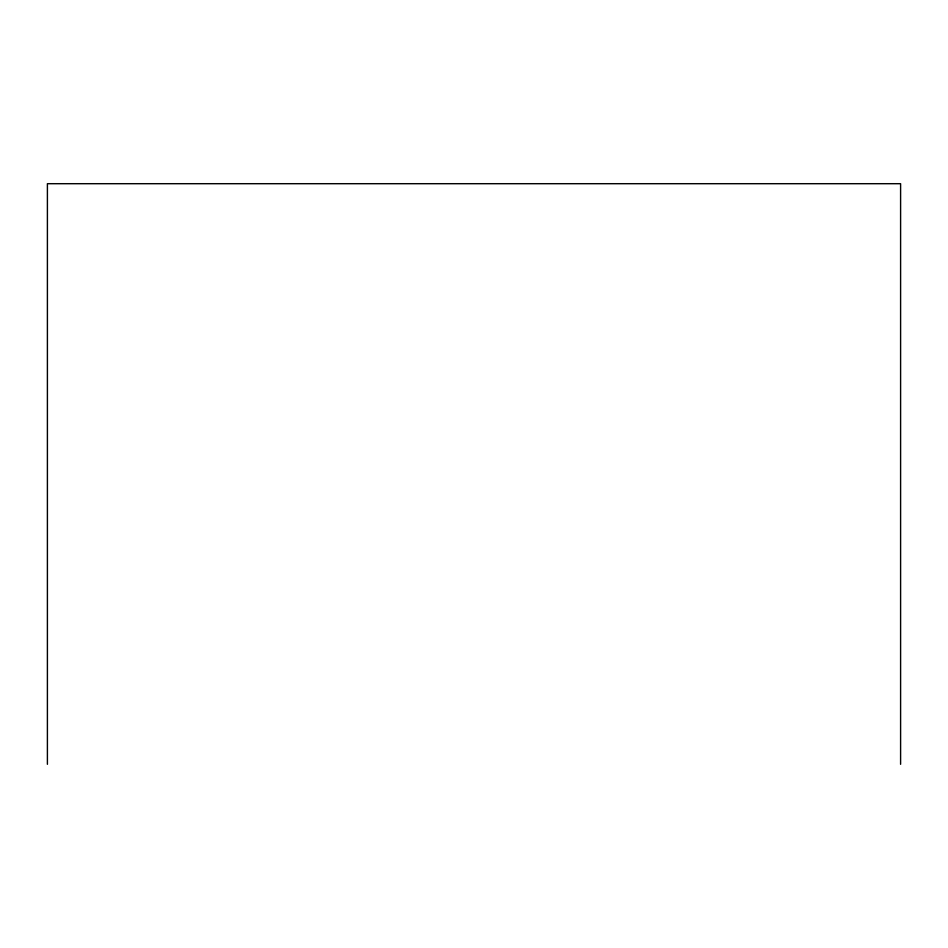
<?xml version="1.0" encoding="UTF-8"?>
<svg xmlns="http://www.w3.org/2000/svg" width="948" height="948" viewBox="0 0 948 948"><rect width="100%" height="100%" fill="white"/><g stroke="black" fill="none" stroke-linecap="round" stroke-linejoin="round"><path stroke-width="1.42" d="M900.6 764.301L900.6 183.699L47.4 183.699L47.4 764.301"/></g></svg>
